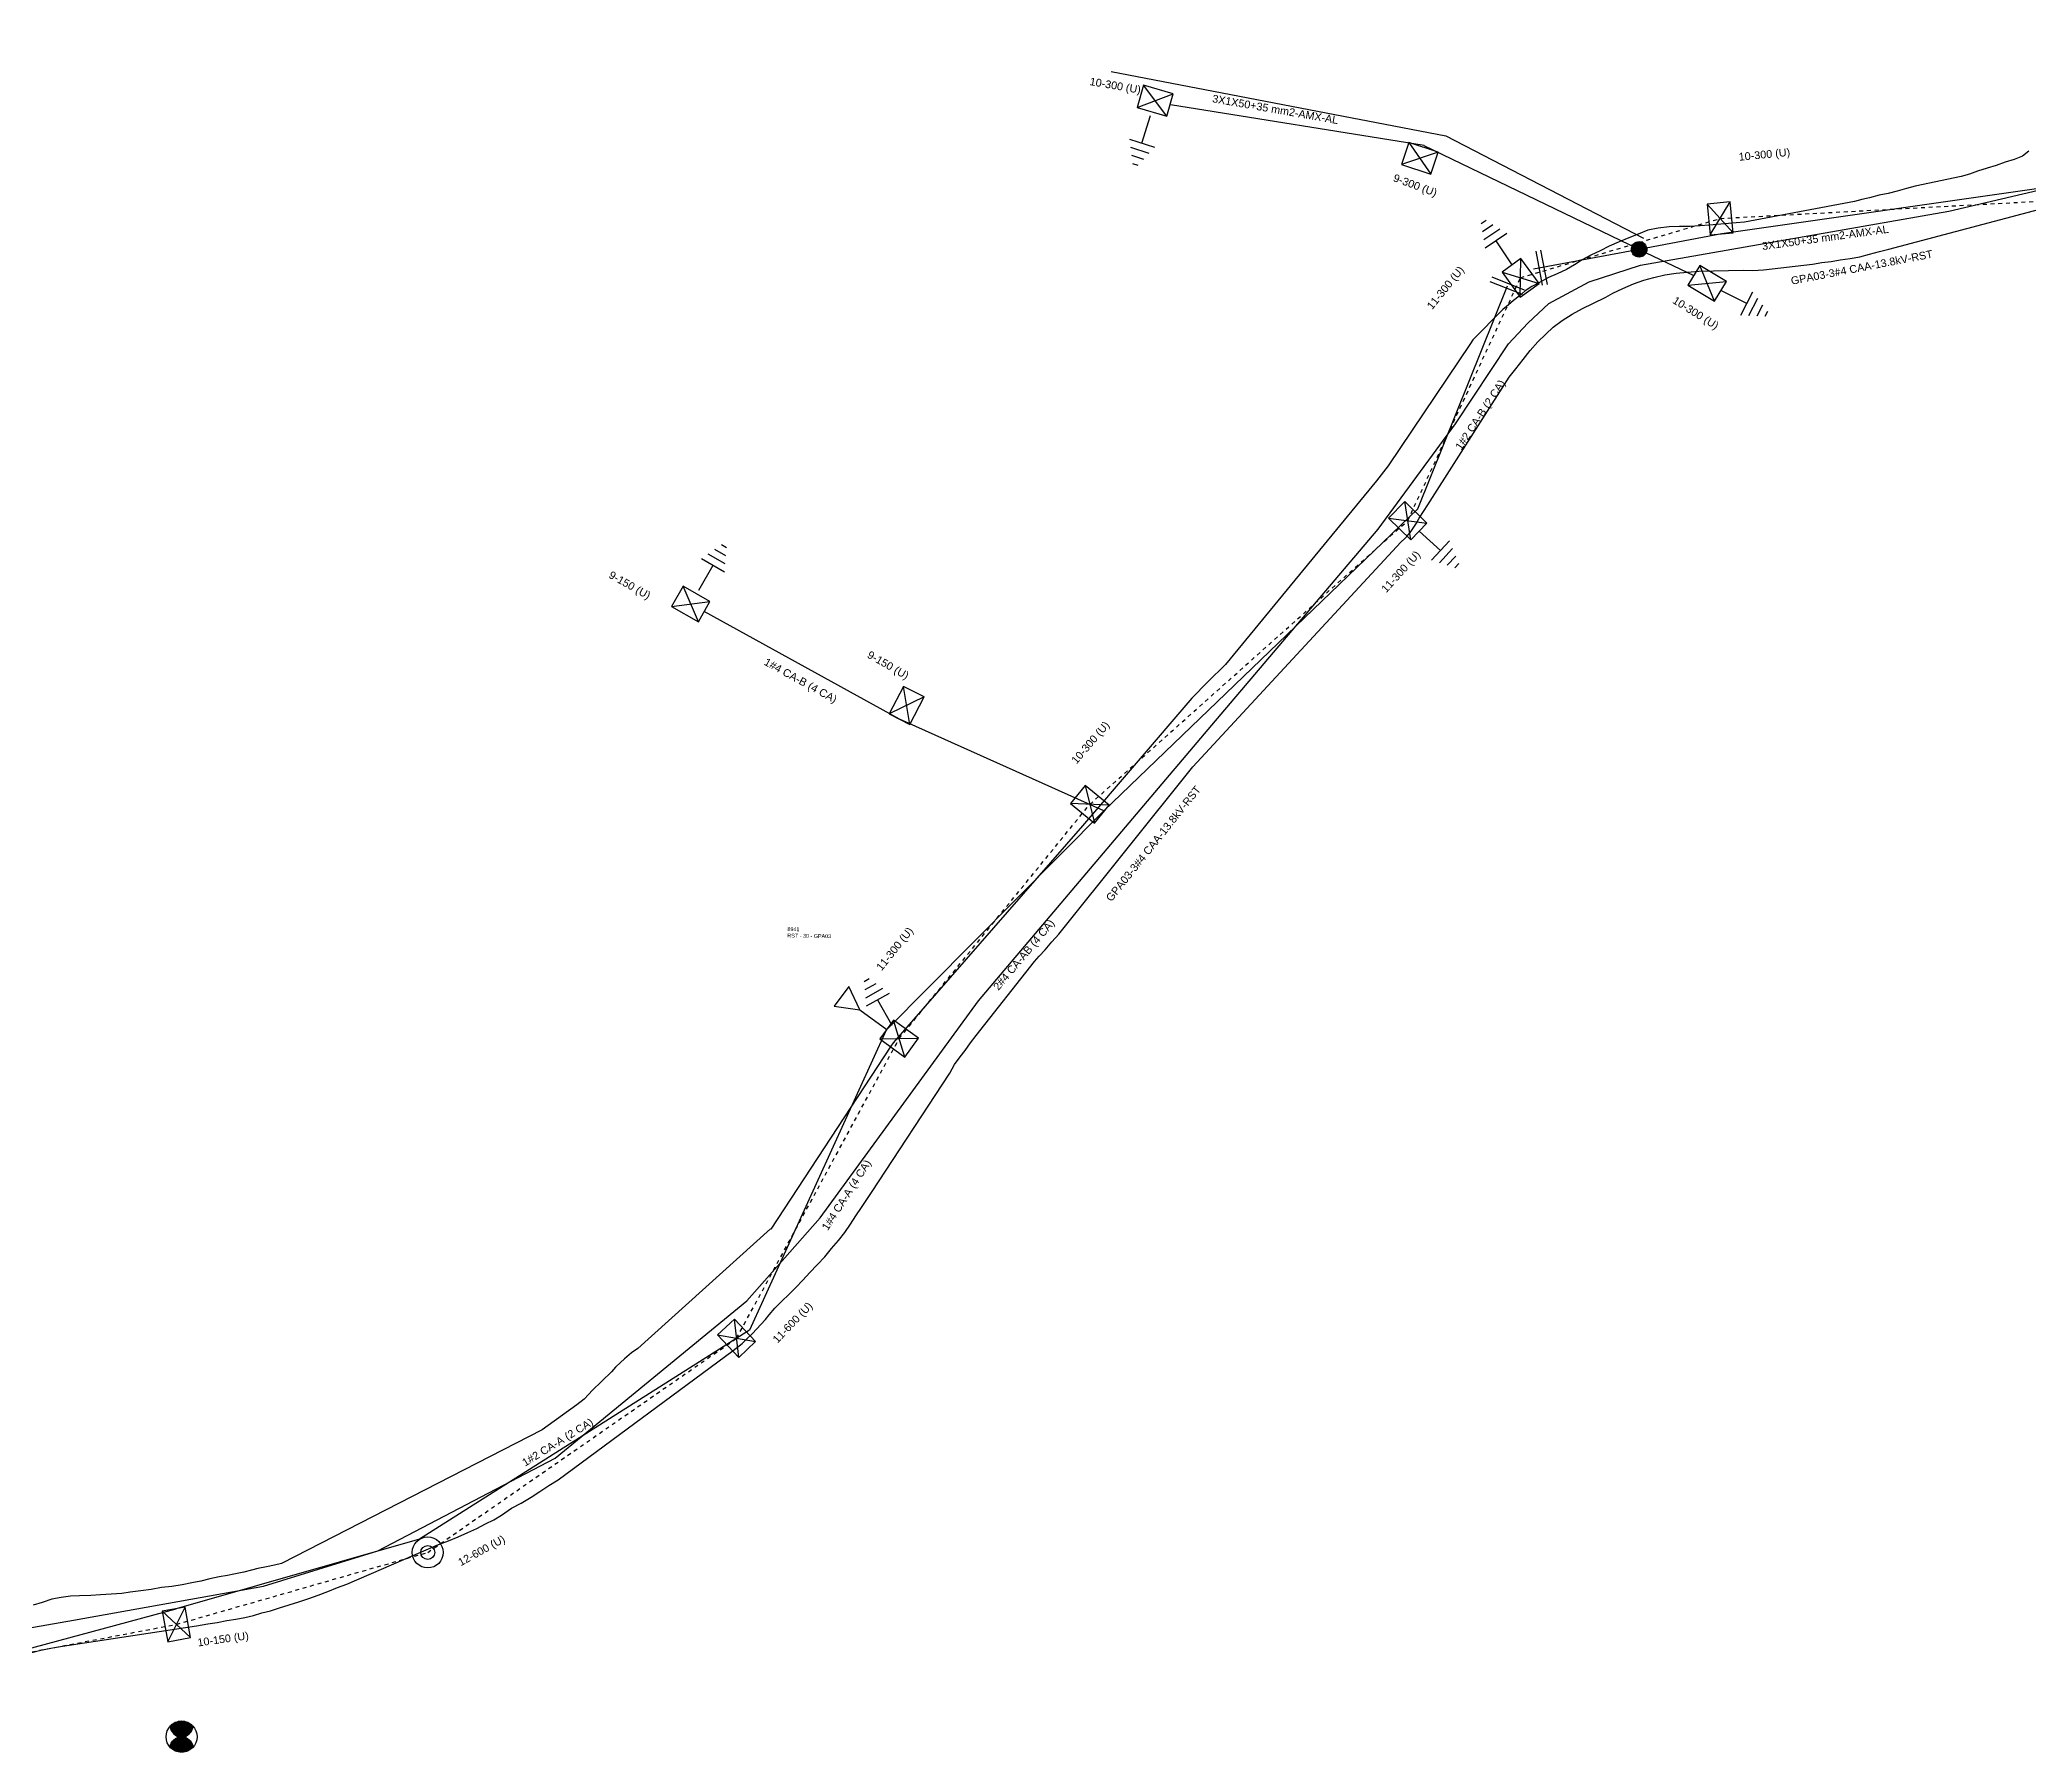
# Model space of a CAD drawing. Header units: millimetres. Extents: x 642261 to 742091, y 6812581 to 6930561.
# Drawn here: x 732084.8 to 732341.9, y 6903265.2 to 6903486.7 of the extents above; entities that cross this region are included whole.
import ezdxf

# ---------------------------------------------------------------- set-up
doc = ezdxf.new("R2010")
doc.units = ezdxf.units.MM
doc.linetypes.add('DASHED', pattern=[1, 0.5, -0.5])
for name, color, linetype in [('aterramento', 7, 'Continuous'), ('Block', 10, 'Continuous'), ('flyTapSecundario', 7, 'Continuous'), ('Poste', 10, 'Continuous'), ('SeccionamentoSecundarioAereo', 10, 'Continuous'), ('SegmentoLogradouro', 10, 'Continuous'), ('TrafoDistAereo', 10, 'Continuous'), ('TrechoPrimarioAereo', 10, 'Continuous'), ('TrechoSecundarioAereo', 10, 'Continuous')]:
    doc.layers.add(name, color=color, linetype=linetype)
pattern_1 = [(45, (0, 0), (-0.0883883, 0.0883883), [])]

# ---------------------------------------------------------------- blocks, each defined once
blk = doc.blocks.new('tfd_pod_ce')
at = {"color": 0, "linetype": 'ByBlock', "lineweight": -2}
blk.add_line((6.32, 0), (2, 0), dxfattribs=at)
blk.add_lwpolyline([(6.32, 0), (9.26, -1.59), (9.26, 1.59)], close=True, dxfattribs=at)
blk = doc.blocks.new('atr_aterra')
at = {"color": 0, "linetype": 'ByBlock', "lineweight": -2}
for p, q in [((5.74, 0), (2, 0)), ((5.74, -1.7), (5.74, 1.7)), ((6.7, -1.26), (6.7, 1.26)), ((7.66, -0.81), (7.66, 0.81)), ((8.62, -0.37), (8.62, 0.37))]:
    blk.add_line(p, q, dxfattribs=at)
blk = doc.blocks.new('fly_tap')
at = {"linetype": 'ByBlock', "lineweight": -2}
h = blk.add_hatch(dxfattribs=at)
h.set_pattern_fill('ANSI31', color=0, style=0)
h.set_pattern_definition(pattern_1)
edge = h.paths.add_edge_path()
edge.add_arc((0.01, 0), 1, 0, 360)
at = {"color": 0, "linetype": 'ByBlock', "lineweight": -2}
blk.add_circle((0.01, 0), 1, dxfattribs=at)
blk = doc.blocks.new('pod_con_dtt')
at = {"color": 0, "linetype": 'ByBlock', "lineweight": -2}
for p, q in [((-1.5, -2), (1.5, 2)), ((-1.5, 2), (1.5, -2))]:
    blk.add_line(p, q, dxfattribs=at)
blk.add_lwpolyline([(-1.5, -2), (1.5, -2), (1.5, 2), (-1.5, 2)], close=True, dxfattribs=at)
blk = doc.blocks.new('pod_con_circ')
at = {"color": 0, "linetype": 'ByBlock', "lineweight": -2}
for radius in [2, 0.9]:
    blk.add_circle((-0.01, -0.01), radius, dxfattribs=at)
blk = doc.blocks.new('pod_desconhe')
at = {"linetype": 'ByBlock', "lineweight": -2}
h = blk.add_hatch(dxfattribs=at)
h.set_pattern_fill('ANSI31', color=0, style=0)
h.set_pattern_definition(pattern_1)
edge = h.paths.add_edge_path()
edge.add_arc((0, 1.5), 1.5, 269.9915, 353.6051)
edge.add_arc((0, 0), 2, 41.8018, 138.1884)
edge.add_arc((0, 1.5), 1.5, 186.3769, 269.9863)
edge.add_arc((0, -1.5), 1.5, 90.0137, 173.6231)
edge.add_arc((0, 0), 2, 221.8116, 318.1982)
edge.add_arc((0, -1.5), 1.5, 6.3949, 90.0085)
at = {"color": 0, "linetype": 'ByBlock', "lineweight": -2}
for points in [[(0, 0, 0.381931), (1.49, 1.34, 0.447252), (-1.49, 1.34, 0.38191), (0, 0)], [(0, 0, -0.381931), (1.49, -1.33, -0.447252), (-1.49, -1.33, -0.38191), (0, 0)]]:
    blk.add_lwpolyline(points, format="xyb", dxfattribs=at)
blk.add_circle((0, 0), 2, dxfattribs=at)
blk = doc.blocks.new('sto_simples')
at = {"color": 0, "linetype": 'ByBlock', "lineweight": -2}
for p, q in [((2.25, 0.32), (-2.25, 0.32)), ((2.25, -0.32), (-2.25, -0.32))]:
    blk.add_line(p, q, dxfattribs=at)

msp = doc.modelspace()

# ---------------------------------------------------------------- linework, layer by layer
at = {"layer": 'Block', "color": 7, "linetype": 'Continuous', "flags": 128}
for points in [[(732341.98, 6903472.25), (732341.15, 6903471.63), (732340.09, 6903471.17), (732338.93, 6903470.83), (732337.75, 6903470.43), (732336.57, 6903470.07), (732335.33, 6903469.67), (732334.28, 6903469.3), (732333.23, 6903468.98), (732327.26, 6903467.73), (732326.16, 6903467.42), (732324.95, 6903467.08), (732323.76, 6903466.79), (732322.6, 6903466.57), (732321.36, 6903466.25), (732320.36, 6903466.03), (732319.43, 6903465.77), (732305.22, 6903463.07), (732304.11, 6903462.99), (732300.64, 6903462.68), (732299.49, 6903462.6), (732298.16, 6903462.54), (732296.79, 6903462.54), (732295.46, 6903462.48), (732294.04, 6903462.33), (732292.71, 6903462.04), (732291.47, 6903461.55), (732290.25, 6903461.06), (732288.99, 6903460.56), (732287.69, 6903459.98), (732286.53, 6903459.39), (732285.34, 6903458.81), (732284.22, 6903458.21), (732283.21, 6903457.58), (732282.18, 6903456.98), (732280.97, 6903456.39), (732279.85, 6903455.92), (732278.78, 6903455.34), (732277.73, 6903454.75), (732276.84, 6903454.19), (732276.07, 6903453.53), (732275.36, 6903452.97), (732274.68, 6903452.4), (732273.95, 6903451.77), (732270.09, 6903447.86), (732269.76, 6903447.4), (732259.15, 6903431.59), (732258.82, 6903431.19), (732257.63, 6903429.65), (732238.1, 6903405.87), (732235.82, 6903403.63), (732233.77, 6903401.55), (732219.34, 6903384.7), (732219.31, 6903384.67), (732195.12, 6903356.97), (732194.84, 6903356.55), (732179.31, 6903332.88), (732179.28, 6903332.89), (732162.11, 6903317.42), (732161.32, 6903316.88), (732160.4, 6903316.09), (732159.89, 6903315.61), (732159.23, 6903315.04), (732158.71, 6903314.43), (732156.24, 6903311.99), (732155.77, 6903311.53), (732155.18, 6903310.9), (732154.22, 6903310.13), (732150.53, 6903307.46), (732149.77, 6903306.92), (732116.05, 6903289.63), (732115.16, 6903289.41), (732114.12, 6903289.2), (732113.01, 6903288.98), (732112.17, 6903288.78), (732111.2, 6903288.51), (732109.89, 6903288.23), (732109.09, 6903288.09), (732108, 6903287.91), (732106.77, 6903287.65), (732105.64, 6903287.36), (732104.45, 6903287.15), (732103.19, 6903286.89), (732101.86, 6903286.65), (732100.55, 6903286.51), (732099.22, 6903286.28), (732097.87, 6903286.1), (732096.5, 6903285.91), (732095.43, 6903285.77), (732094.03, 6903285.68), (732092.67, 6903285.57), (732091.41, 6903285.51), (732089.92, 6903285.46), (732088.79, 6903285.41), (732087.58, 6903285.24), (732086.36, 6903285.01), (732085.13, 6903284.57), (732083.95, 6903284.23)], [(732341.98, 6903472.25), (732341.15, 6903471.63), (732340.09, 6903471.17), (732338.93, 6903470.83), (732337.75, 6903470.43), (732336.57, 6903470.07), (732335.33, 6903469.67), (732334.28, 6903469.3), (732333.23, 6903468.98), (732327.26, 6903467.73), (732326.16, 6903467.42), (732324.95, 6903467.08), (732323.76, 6903466.79), (732322.6, 6903466.57), (732321.36, 6903466.25), (732320.36, 6903466.03), (732319.43, 6903465.77), (732305.22, 6903463.07), (732304.11, 6903462.99), (732300.64, 6903462.68), (732299.49, 6903462.6), (732298.16, 6903462.54), (732296.79, 6903462.54), (732295.46, 6903462.48), (732294.04, 6903462.33), (732292.71, 6903462.04), (732291.47, 6903461.55), (732290.25, 6903461.06), (732288.99, 6903460.56), (732287.69, 6903459.98), (732286.53, 6903459.39), (732285.34, 6903458.81), (732284.22, 6903458.21), (732283.21, 6903457.58), (732282.18, 6903456.98), (732280.97, 6903456.39), (732279.85, 6903455.92), (732278.78, 6903455.34), (732277.73, 6903454.75), (732276.84, 6903454.19), (732276.07, 6903453.53), (732275.36, 6903452.97), (732274.68, 6903452.4), (732273.95, 6903451.77), (732270.09, 6903447.86), (732269.76, 6903447.4), (732259.15, 6903431.59), (732258.82, 6903431.19), (732257.63, 6903429.65), (732238.1, 6903405.87), (732235.82, 6903403.63), (732233.77, 6903401.55), (732219.34, 6903384.7), (732219.31, 6903384.67), (732195.12, 6903356.97), (732194.84, 6903356.55), (732179.31, 6903332.88), (732179.28, 6903332.89), (732162.11, 6903317.42), (732161.32, 6903316.88), (732160.4, 6903316.09), (732159.89, 6903315.61), (732159.23, 6903315.04), (732158.71, 6903314.43), (732156.24, 6903311.99), (732155.77, 6903311.53), (732155.18, 6903310.9), (732154.22, 6903310.13), (732150.53, 6903307.46), (732149.77, 6903306.92), (732116.05, 6903289.63), (732115.16, 6903289.41), (732114.12, 6903289.2), (732113.01, 6903288.98), (732112.17, 6903288.78), (732111.2, 6903288.51), (732109.89, 6903288.23), (732109.09, 6903288.09), (732108, 6903287.91), (732106.77, 6903287.65), (732105.64, 6903287.36), (732104.45, 6903287.15), (732103.19, 6903286.89), (732101.86, 6903286.65), (732100.55, 6903286.51), (732099.22, 6903286.28), (732097.87, 6903286.1), (732096.5, 6903285.91), (732095.43, 6903285.77), (732094.03, 6903285.68), (732092.67, 6903285.57), (732091.41, 6903285.51), (732089.92, 6903285.46), (732088.79, 6903285.41), (732087.58, 6903285.24), (732086.36, 6903285.01), (732085.13, 6903284.57), (732083.95, 6903284.23)], [(732213.42, 6903367.47), (732214, 6903368.16), (732214.77, 6903368.99), (732215.67, 6903370), (732216.54, 6903371.01), (732233.87, 6903392.65), (732260.79, 6903421.7), (732261.28, 6903422.16), (732261.57, 6903422.44), (732262.1, 6903423.11), (732262.78, 6903424.14), (732263.16, 6903424.81), (732264.27, 6903426.54), (732274.77, 6903443.03), (732275.64, 6903444.13), (732276.58, 6903445.34), (732277.51, 6903446.51), (732278.49, 6903447.6), (732279.53, 6903448.61), (732280.49, 6903449.5), (732281.63, 6903450.35), (732282.91, 6903451.19), (732284.27, 6903451.92), (732285.59, 6903452.57), (732287.26, 6903453.4), (732288.19, 6903453.91), (732289.49, 6903454.52), (732290.84, 6903455.09), (732292.18, 6903455.59), (732293.49, 6903455.95), (732294.92, 6903456.29), (732296.36, 6903456.47), (732297.83, 6903456.63), (732299.29, 6903456.74), (732305.03, 6903456.89), (732306.3, 6903456.84), (732307.66, 6903456.93), (732313.98, 6903457.64), (732315.2, 6903457.85), (732316.41, 6903457.99), (732317.59, 6903458.22), (732318.87, 6903458.37), (732320.13, 6903458.59), (732321.36, 6903458.93), (732322.64, 6903459.31), (732323.85, 6903459.61), (732346.14, 6903465.5)], [(732213.42, 6903367.47), (732214, 6903368.16), (732214.77, 6903368.99), (732215.67, 6903370), (732216.54, 6903371.01), (732233.87, 6903392.65), (732260.79, 6903421.7), (732261.28, 6903422.16), (732261.57, 6903422.44), (732262.1, 6903423.11), (732262.78, 6903424.14), (732263.16, 6903424.81), (732264.27, 6903426.54), (732274.77, 6903443.03), (732275.64, 6903444.13), (732276.58, 6903445.34), (732277.51, 6903446.51), (732278.49, 6903447.6), (732279.53, 6903448.61), (732280.49, 6903449.5), (732281.63, 6903450.35), (732282.91, 6903451.19), (732284.27, 6903451.92), (732285.59, 6903452.57), (732287.26, 6903453.4), (732288.19, 6903453.91), (732289.49, 6903454.52), (732290.84, 6903455.09), (732292.18, 6903455.59), (732293.49, 6903455.95), (732294.92, 6903456.29), (732296.36, 6903456.47), (732297.83, 6903456.63), (732299.29, 6903456.74), (732305.03, 6903456.89), (732306.3, 6903456.84), (732307.66, 6903456.93), (732313.98, 6903457.64), (732315.2, 6903457.85), (732316.41, 6903457.99), (732317.59, 6903458.22), (732318.87, 6903458.37), (732320.13, 6903458.59), (732321.36, 6903458.93), (732322.64, 6903459.31), (732323.85, 6903459.61), (732346.14, 6903465.5)], [(732083.6, 6903278.09), (732084.95, 6903278.44), (732086.21, 6903278.68), (732087.18, 6903278.87), (732105.08, 6903281.58), (732106.51, 6903281.81), (732107.75, 6903281.99), (732108.97, 6903282.25), (732110.13, 6903282.45), (732111.33, 6903282.64), (732112.44, 6903282.9), (732113.49, 6903283.23), (732114.63, 6903283.51), (732115.78, 6903283.89), (732117.05, 6903284.28), (732118.28, 6903284.69), (732119.57, 6903285.09), (732120.81, 6903285.53), (732122.05, 6903286.02), (732123.28, 6903286.52), (732124.5, 6903286.96), (732136.37, 6903292.09), (732137.63, 6903292.55), (732138.88, 6903293.06), (732140.13, 6903293.62), (732141.33, 6903294.16), (732142.42, 6903294.77), (732143.51, 6903295.28), (732144.5, 6903295.88), (732145.79, 6903296.77), (732147.04, 6903297.43), (732148.34, 6903298.21), (732149.45, 6903298.95), (732150.63, 6903299.7), (732151.83, 6903300.45), (732174.44, 6903317.17), (732175.63, 6903318.06), (732176.19, 6903318.63), (732176.91, 6903319.34), (732178.63, 6903321.19), (732179.09, 6903321.77), (732179.82, 6903322.64), (732180.74, 6903323.57), (732181.64, 6903324.41), (732182.57, 6903325.34), (732183.44, 6903326.28), (732184.35, 6903327.24), (732185.31, 6903328.24), (732186.31, 6903329.27), (732187.18, 6903330.36), (732188.07, 6903331.41), (732188.87, 6903332.43), (732189.62, 6903333.53), (732190.31, 6903334.59), (732191.05, 6903335.68), (732192.33, 6903337.62), (732202.46, 6903353.03), (732203.05, 6903354.16), (732203.79, 6903355.13), (732204.45, 6903355.98), (732205.15, 6903356.96), (732205.87, 6903357.89), (732213.42, 6903367.47)], [(732083.6, 6903278.09), (732084.95, 6903278.44), (732086.21, 6903278.68), (732087.18, 6903278.87), (732105.08, 6903281.58), (732106.51, 6903281.81), (732107.75, 6903281.99), (732108.97, 6903282.25), (732110.13, 6903282.45), (732111.33, 6903282.64), (732112.44, 6903282.9), (732113.49, 6903283.23), (732114.63, 6903283.51), (732115.78, 6903283.89), (732117.05, 6903284.28), (732118.28, 6903284.69), (732119.57, 6903285.09), (732120.81, 6903285.53), (732122.05, 6903286.02), (732123.28, 6903286.52), (732124.5, 6903286.96), (732136.37, 6903292.09), (732137.63, 6903292.55), (732138.88, 6903293.06), (732140.13, 6903293.62), (732141.33, 6903294.16), (732142.42, 6903294.77), (732143.51, 6903295.28), (732144.5, 6903295.88), (732145.79, 6903296.77), (732147.04, 6903297.43), (732148.34, 6903298.21), (732149.45, 6903298.95), (732150.63, 6903299.7), (732151.83, 6903300.45), (732174.44, 6903317.17), (732175.63, 6903318.06), (732176.19, 6903318.63), (732176.91, 6903319.34), (732178.63, 6903321.19), (732179.09, 6903321.77), (732179.82, 6903322.64), (732180.74, 6903323.57), (732181.64, 6903324.41), (732182.57, 6903325.34), (732183.44, 6903326.28), (732184.35, 6903327.24), (732185.31, 6903328.24), (732186.31, 6903329.27), (732187.18, 6903330.36), (732188.07, 6903331.41), (732188.87, 6903332.43), (732189.62, 6903333.53), (732190.31, 6903334.59), (732191.05, 6903335.68), (732192.33, 6903337.62), (732202.46, 6903353.03), (732203.05, 6903354.16), (732203.79, 6903355.13), (732204.45, 6903355.98), (732205.15, 6903356.96), (732205.87, 6903357.89), (732213.42, 6903367.47)]]:
    msp.add_lwpolyline(points, dxfattribs=at)
at = {"layer": 'SegmentoLogradouro', "color": 36, "linetype": 'Continuous', "flags": 128}
for points in [[(732223.3041, 6903482.5714), (732266.5926, 6903474.2365), (732292.1421, 6903461.0064)], [(732223.3041, 6903482.5714), (732266.5926, 6903474.2365), (732292.1421, 6903461.0064)], [(732078.7856, 6903280.5129), (732089.1665, 6903282.3087), (732113.7213, 6903286.6983), (732128.4942, 6903291.2875), (732151.452, 6903303.2594), (732176.2066, 6903323.6115), (732185.7006, 6903334.3142), (732206.1574, 6903362.4122), (732236.3342, 6903398.0275), (732257.8225, 6903423.3674), (732267.8241, 6903437.0193), (732274.6854, 6903447.3375), (732277.1873, 6903450.0381), (732279.8893, 6903452.5887), (732285.1432, 6903455.3894), (732291.7482, 6903457.5399), (732331.6045, 6903464.5039), (732343.2189, 6903467.2305)], [(732078.7856, 6903280.5129), (732089.1665, 6903282.3087), (732113.7213, 6903286.6983), (732128.4942, 6903291.2875), (732151.452, 6903303.2594), (732176.2066, 6903323.6115), (732185.7006, 6903334.3142), (732206.1574, 6903362.4122), (732236.3342, 6903398.0275), (732257.8225, 6903423.3674), (732267.8241, 6903437.0193), (732274.6854, 6903447.3375), (732277.1873, 6903450.0381), (732279.8893, 6903452.5887), (732285.1432, 6903455.3894), (732291.7482, 6903457.5399), (732331.6045, 6903464.5039), (732343.2189, 6903467.2305)]]:
    msp.add_lwpolyline(points, dxfattribs=at)
at = {"layer": 'TrechoPrimarioAereo', "color": 4, "linetype": 'DASHED', "flags": 128}
for points in [[(732302.07, 6903463.57), (732347.21, 6903466)], [(732302.07, 6903463.57), (732347.21, 6903466)], [(732276.25, 6903455.9), (732302.07, 6903463.57)], [(732276.25, 6903455.9), (732302.07, 6903463.57)], [(732261.6692, 6903424.4892), (732276.25, 6903455.9)], [(732261.6692, 6903424.4892), (732276.25, 6903455.9)], [(732220.57, 6903387.8), (732261.6692, 6903424.4892)], [(732220.57, 6903387.8), (732261.6692, 6903424.4892)], [(732195.92, 6903357.51), (732220.57, 6903387.8)], [(732195.92, 6903357.51), (732220.57, 6903387.8)], [(732174.89, 6903318.75), (732195.92, 6903357.51)], [(732174.89, 6903318.75), (732195.92, 6903357.51)], [(732134.97, 6903291.07), (732174.89, 6903318.75)], [(732134.97, 6903291.07), (732174.89, 6903318.75)], [(732102.47, 6903281.76), (732134.97, 6903291.07)], [(732102.47, 6903281.76), (732134.97, 6903291.07)], [(732052.35, 6903272.26), (732102.47, 6903281.76)], [(732052.35, 6903272.26), (732102.47, 6903281.76)]]:
    msp.add_lwpolyline(points, dxfattribs=at)
at = {"layer": 'TrechoSecundarioAereo', "color": 5, "linetype": 'Continuous', "flags": 128}
for points in [[(732263.7908, 6903472.9778), (732231.015, 6903478.2717)], [(732263.7908, 6903472.9778), (732231.015, 6903478.2717)], [(732291.5734, 6903459.5691), (732263.782, 6903472.9593)], [(732291.5734, 6903459.5691), (732263.782, 6903472.9593)], [(732347.1644, 6903468.0003), (732302.26, 6903461.58)], [(732347.1644, 6903468.0003), (732302.26, 6903461.58)], [(732302.26, 6903461.58), (732291.5734, 6903459.5691)], [(732302.26, 6903461.58), (732291.5734, 6903459.5691)], [(732291.5734, 6903459.5691), (732277.92, 6903457)], [(732291.5734, 6903459.5691), (732277.92, 6903457)], [(732291.5734, 6903459.5691), (732298.6562, 6903456.1689)], [(732291.5734, 6903459.5691), (732298.6562, 6903456.1689)], [(732262.9892, 6903425.9992), (732274.55, 6903454.85)], [(732262.9892, 6903425.9992), (732274.55, 6903454.85)], [(732222.38, 6903386.96), (732262.9892, 6903425.9992)], [(732222.38, 6903386.96), (732262.9892, 6903425.9992)], [(732195.95, 6903398.82), (732170.71, 6903412.72)], [(732195.95, 6903398.82), (732170.71, 6903412.72)], [(732222.38, 6903386.96), (732195.95, 6903398.82)], [(732222.38, 6903386.96), (732195.95, 6903398.82)], [(732194.24, 6903358.59), (732222.38, 6903386.96)], [(732194.24, 6903358.59), (732222.38, 6903386.96)], [(732194.24, 6903358.59), (732176.58, 6903319.81)], [(732194.24, 6903358.59), (732176.58, 6903319.81)], [(732176.58, 6903319.81), (732133.89, 6903292.76)], [(732176.58, 6903319.81), (732133.89, 6903292.76)], [(732133.89, 6903292.76), (732102.45, 6903283.76)], [(732133.89, 6903292.76), (732102.45, 6903283.76)], [(732053.27, 6903270.48), (732102.45, 6903283.76)], [(732053.27, 6903270.48), (732102.45, 6903283.76)]]:
    msp.add_lwpolyline(points, dxfattribs=at)

# ---------------------------------------------------------------- block references
at = {"layer": 'aterramento', "color": 7}
for p, rotation in [((732229.02, 6903478.79), 252.5), ((732229.02, 6903478.79), 252.5), ((732276.25, 6903455.9), 123.6), ((732276.25, 6903455.9), 123.6), ((732300.38, 6903455.17), 332.9), ((732300.38, 6903455.17), 332.9), ((732261.6692, 6903424.4892), 317.5), ((732261.6692, 6903424.4892), 317.5), ((732168.97, 6903413.71), 59.99999999999999), ((732168.97, 6903413.71), 59.99999999999999), ((732195.92, 6903357.51), 119.1), ((732195.92, 6903357.51), 119.1)]:
    msp.add_blockref('atr_aterra', p, dxfattribs=dict(at, rotation=rotation))
at = {"layer": 'flyTapSecundario', "color": 5, "linetype": 'Continuous'}
msp.add_blockref('fly_tap', (732291.5734, 6903459.5691), dxfattribs=at)
msp.add_blockref('fly_tap', (732291.5734, 6903459.5691), dxfattribs=at)
at = {"layer": 'Poste', "color": 7}
for p, rotation in [((732229.02, 6903478.79), 74.1), ((732229.02, 6903478.79), 74.1), ((732263.23, 6903471.35), 251.9), ((732263.23, 6903471.35), 251.9), ((732302.07, 6903463.57), 5.499999999999999), ((732302.07, 6903463.57), 5.499999999999999), ((732276.25, 6903455.9), 36.2), ((732276.25, 6903455.9), 36.2), ((732300.38, 6903455.17), 58.7), ((732300.38, 6903455.17), 58.7), ((732261.6692, 6903424.4892), 46), ((732261.6692, 6903424.4892), 46), ((732168.97, 6903413.71), 60.2), ((732168.97, 6903413.71), 60.2), ((732196.88, 6903400.59), 152.9), ((732196.88, 6903400.59), 152.9), ((732220.57, 6903387.8), 230.7), ((732220.57, 6903387.8), 230.7), ((732195.92, 6903357.51), 53.9), ((732195.92, 6903357.51), 53.9), ((732174.89, 6903318.75), 43.2), ((732174.89, 6903318.75), 43.2), ((732102.47, 6903281.76), 10.4), ((732102.47, 6903281.76), 10.4)]:
    msp.add_blockref('pod_con_dtt', p, dxfattribs=dict(at, rotation=rotation))
for name, p in [('pod_con_circ', (732134.97, 6903291.07)), ('pod_con_circ', (732134.97, 6903291.07)), ('pod_desconhe', (732103.13, 6903267.22)), ('pod_desconhe', (732103.13, 6903267.22))]:
    msp.add_blockref(name, p, dxfattribs=at)
at = {"layer": 'SeccionamentoSecundarioAereo', "color": 5, "linetype": 'Continuous'}
for p, rotation in [((732278.9502, 6903457.1938), 100.7), ((732278.9502, 6903457.1938), 100.7), ((732274.55, 6903454.85), 338.2), ((732274.55, 6903454.85), 338.2)]:
    msp.add_blockref('sto_simples', p, dxfattribs=dict(at, rotation=rotation))
at = {"layer": 'TrafoDistAereo', "color": 1, "rotation": 143.8}
msp.add_blockref('tfd_pod_ce', (732195.92, 6903357.51), dxfattribs=at)
msp.add_blockref('tfd_pod_ce', (732195.92, 6903357.51), dxfattribs=at)

# ---------------------------------------------------------------- texts
at = {"layer": 'Poste', "color": 7, "char_height": 1, "attachment_point": 7}
for s, insert, width, rotation in [('{\\fArial|b0|i0;10-300 (U)}', (732220.4372, 6903480.5261), 10, 350.3), ('{\\fArial|b0|i0;10-300 (U)}', (732220.4372, 6903480.5261), 10, 350.3), ('{\\fArial|b0|i0;10-300 (U)}', (732304.534, 6903470.7202), 10, 5.6), ('{\\fArial|b0|i0;10-300 (U)}', (732304.534, 6903470.7202), 10, 5.6), ('{\\fArial|b0|i0;9-300 (U)}', (732259.59, 6903468.13), 9, 339.8), ('{\\fArial|b0|i0;9-300 (U)}', (732259.59, 6903468.13), 9, 339.8), ('{\\fArial|b0|i0;11-300 (U)}', (732265.0558, 6903451.5125), 10, 51), ('{\\fArial|b0|i0;11-300 (U)}', (732265.0558, 6903451.5125), 10, 51), ('{\\fArial|b0|i0;10-300 (U)}', (732295.65, 6903452.44), 10, 328), ('{\\fArial|b0|i0;10-300 (U)}', (732295.65, 6903452.44), 10, 328), ('{\\fArial|b0|i0;11-300 (U)}', (732259.1093, 6903414.8921), 10, 47.8), ('{\\fArial|b0|i0;11-300 (U)}', (732259.1093, 6903414.8921), 10, 47.8), ('{\\fArial|b0|i0;9-150 (U)}', (732158.12, 6903416.9), 9, 330.7), ('{\\fArial|b0|i0;9-150 (U)}', (732158.12, 6903416.9), 9, 330.7), ('{\\fArial|b0|i0;9-150 (U)}', (732191.54, 6903406.58), 9, 330.2), ('{\\fArial|b0|i0;9-150 (U)}', (732191.54, 6903406.58), 9, 330.2), ('{\\fArial|b0|i0;10-300 (U)}', (732219.07, 6903392.74), 10, 49.4), ('{\\fArial|b0|i0;10-300 (U)}', (732219.07, 6903392.74), 10, 49.4), ('{\\fArial|b0|i0;11-300 (U)}', (732193.88, 6903366.01), 10, 51.5), ('{\\fArial|b0|i0;11-300 (U)}', (732193.88, 6903366.01), 10, 51.5), ('{\\fArial|b0|i0;11-600 (U)}', (732180.39, 6903317.83), 10, 46.2), ('{\\fArial|b0|i0;11-600 (U)}', (732180.39, 6903317.83), 10, 46.2), ('{\\fArial|b0|i0;12-600 (U)}', (732139.38, 6903289), 10, 28.9), ('{\\fArial|b0|i0;12-600 (U)}', (732139.38, 6903289), 10, 28.9), ('{\\fArial|b0|i0;10-150 (U)}', (732105.31, 6903278.5954), 10, 8.2), ('{\\fArial|b0|i0;10-150 (U)}', (732105.31, 6903278.5954), 10, 8.2)]:
    msp.add_mtext(s, dxfattribs=dict(at, insert=insert, width=width, rotation=rotation))
at = {"layer": 'SegmentoLogradouro', "color": 36, "linetype": 'Continuous', "insert": (732248.1212, 6903486.6727), "char_height": 1, "attachment_point": 7, "rotation": 341.4}
msp.add_mtext('{\\fArial|b0|i0;}', dxfattribs=at)
at = {"layer": 'TrafoDistAereo', "color": 1, "insert": (732181.45, 6903370.58), "char_height": 0.5, "width": 11, "attachment_point": 7, "rotation": 359.1}
msp.add_mtext('{\\fArial|b0|i0;8941\\PRST - 30 - GPA03}', dxfattribs=at)
msp.add_mtext('{\\fArial|b0|i0;8941\\PRST - 30 - GPA03}', dxfattribs=at)
at = {"layer": 'TrechoPrimarioAereo', "color": 4, "linetype": 'DASHED', "char_height": 1, "width": 24, "attachment_point": 7}
for insert, rotation in [((732311.3153, 6903454.9777), 10.9), ((732311.3153, 6903454.9777), 10.9), ((732223.3496, 6903375.1311), 51.3), ((732223.3496, 6903375.1311), 51.3)]:
    msp.add_mtext('{\\fArial|b0|i0;GPA03-3#4 CAA-13.8kV-RST}', dxfattribs=dict(at, insert=insert, rotation=rotation))
at = {"layer": 'TrechoSecundarioAereo', "color": 5, "linetype": 'Continuous', "char_height": 1, "attachment_point": 7}
for s, insert, width, rotation in [('{\\fArial|b0|i0;3X1X50+35 mm2-AMX-AL  }', (732236.3316, 6903478.5897), 22, 350.1), ('{\\fArial|b0|i0;3X1X50+35 mm2-AMX-AL  }', (732236.3316, 6903478.5897), 22, 350.1), ('{\\fArial|b0|i0;3X1X50+35 mm2-AMX-AL  }', (732307.5457, 6903459.4613), 22, 7.8), ('{\\fArial|b0|i0;3X1X50+35 mm2-AMX-AL  }', (732307.5457, 6903459.4613), 22, 7.8), ('{\\fArial|b0|i0;1#2 CA-B (2 CA)  }', (732268.8246, 6903433.36), 17, 56.6), ('{\\fArial|b0|i0;1#2 CA-B (2 CA)  }', (732268.8246, 6903433.36), 17, 56.6), ('{\\fArial|b0|i0;1#4 CA-B (4 CA)  }', (732178.2, 6903405.64), 17, 331.2), ('{\\fArial|b0|i0;1#4 CA-B (4 CA)  }', (732178.2, 6903405.64), 17, 331.2), ('{\\fArial|b0|i0;2#4 CA-AB (4 CA)  }', (732208.9748, 6903363.465), 18, 50), ('{\\fArial|b0|i0;2#4 CA-AB (4 CA)  }', (732208.9748, 6903363.465), 18, 50), ('{\\fArial|b0|i0;1#4 CA-A (4 CA)  }', (732186.93, 6903332.45), 17, 57.3), ('{\\fArial|b0|i0;1#4 CA-A (4 CA)  }', (732186.93, 6903332.45), 17, 57.3), ('{\\fArial|b0|i0;1#2 CA-A (2 CA)  }', (732147.71, 6903301.89), 17, 31.6), ('{\\fArial|b0|i0;1#2 CA-A (2 CA)  }', (732147.71, 6903301.89), 17, 31.6)]:
    msp.add_mtext(s, dxfattribs=dict(at, insert=insert, width=width, rotation=rotation))

doc.saveas('drawing.dxf')
